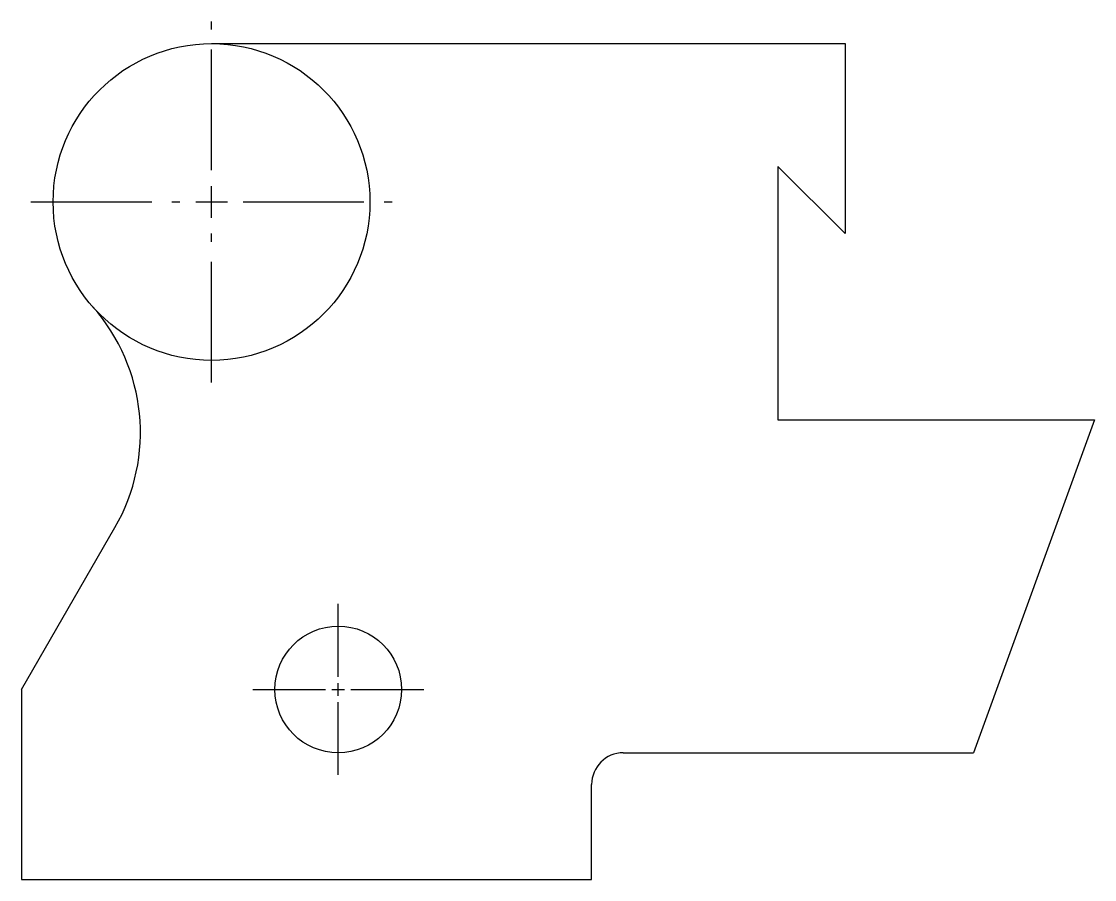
# Model space of a CAD drawing. Header units: millimetres. Extents: x 1836 to 2006, y 1413 to 1548.
import ezdxf

# ---------------------------------------------------------------- set-up
doc = ezdxf.new("R2010")
doc.units = ezdxf.units.MM
doc.linetypes.add('CENTER2', pattern=[28.575, 19.05, -3.175, 3.175, -3.175])

# ---------------------------------------------------------------- blocks, each defined once
blk = doc.blocks.new('*U2')
at = {"color": 0, "linetype": 'CENTER2', "transparency": 16777216}
for p, q in [((0, 2), (0, 13.5)), ((-13.5, 0), (-2, 0)), ((2, 0), (13.5, 0)), ((0, -13.5), (0, -2))]:
    blk.add_line(p, q, dxfattribs=at)
at = {"color": 0, "linetype": 'Continuous', "transparency": 16777216}
for p, q in [((-1, 0), (1, 0)), ((0, -1), (0, 1))]:
    blk.add_line(p, q, dxfattribs=at)
blk = doc.blocks.new('*U3')
at = {"color": 0, "linetype": 'CENTER2', "transparency": 16777216}
for p, q in [((0, 5), (0, 28.5)), ((-28.5, 0), (-5, 0)), ((5, 0), (28.5, 0)), ((0, -28.5), (0, -5))]:
    blk.add_line(p, q, dxfattribs=at)
at = {"color": 0, "linetype": 'Continuous', "transparency": 16777216}
for p, q in [((0, -2.5), (0, 2.5)), ((-2.5, 0), (2.5, 0))]:
    blk.add_line(p, q, dxfattribs=at)

msp = doc.modelspace()

# ---------------------------------------------------------------- linework, layer by layer
for p, q in [((1866.38, 1544.82), (1966.38, 1544.82)), ((1966.38, 1544.82), (1966.38, 1514.82)), ((1966.38, 1514.82), (1955.77, 1525.42)), ((1955.77, 1525.42), (1955.77, 1485.42)), ((1955.77, 1485.42), (2005.77, 1485.42)), ((2005.77, 1485.42), (1986.64, 1432.86)), ((1836.38, 1442.86), (1851.13, 1468.41)), ((1836.38, 1442.86), (1836.38, 1412.86)), ((1931.38, 1432.86), (1986.64, 1432.86)), ((1926.38, 1412.86), (1926.38, 1427.86)), ((1836.38, 1412.86), (1926.38, 1412.86)), ((1836.38, 1412.86), (1886.38, 1412.86))]:
    msp.add_line(p, q)
for centre, radius in [((1866.38, 1519.82), 25), ((1886.38, 1442.86), 10)]:
    msp.add_circle(centre, radius)
for centre, radius, start, end in [((1825.15, 1483.41), 30, 330, 41.447), ((1931.38, 1427.86), 5, 90, 180)]:
    msp.add_arc(centre, radius, start, end)

# ---------------------------------------------------------------- block references
at = {"linetype": 'CENTER2'}
for name, p in [('*U3', (1866.38, 1519.82)), ('*U2', (1886.38, 1442.86))]:
    msp.add_blockref(name, p, dxfattribs=at)

doc.saveas('drawing.dxf')
